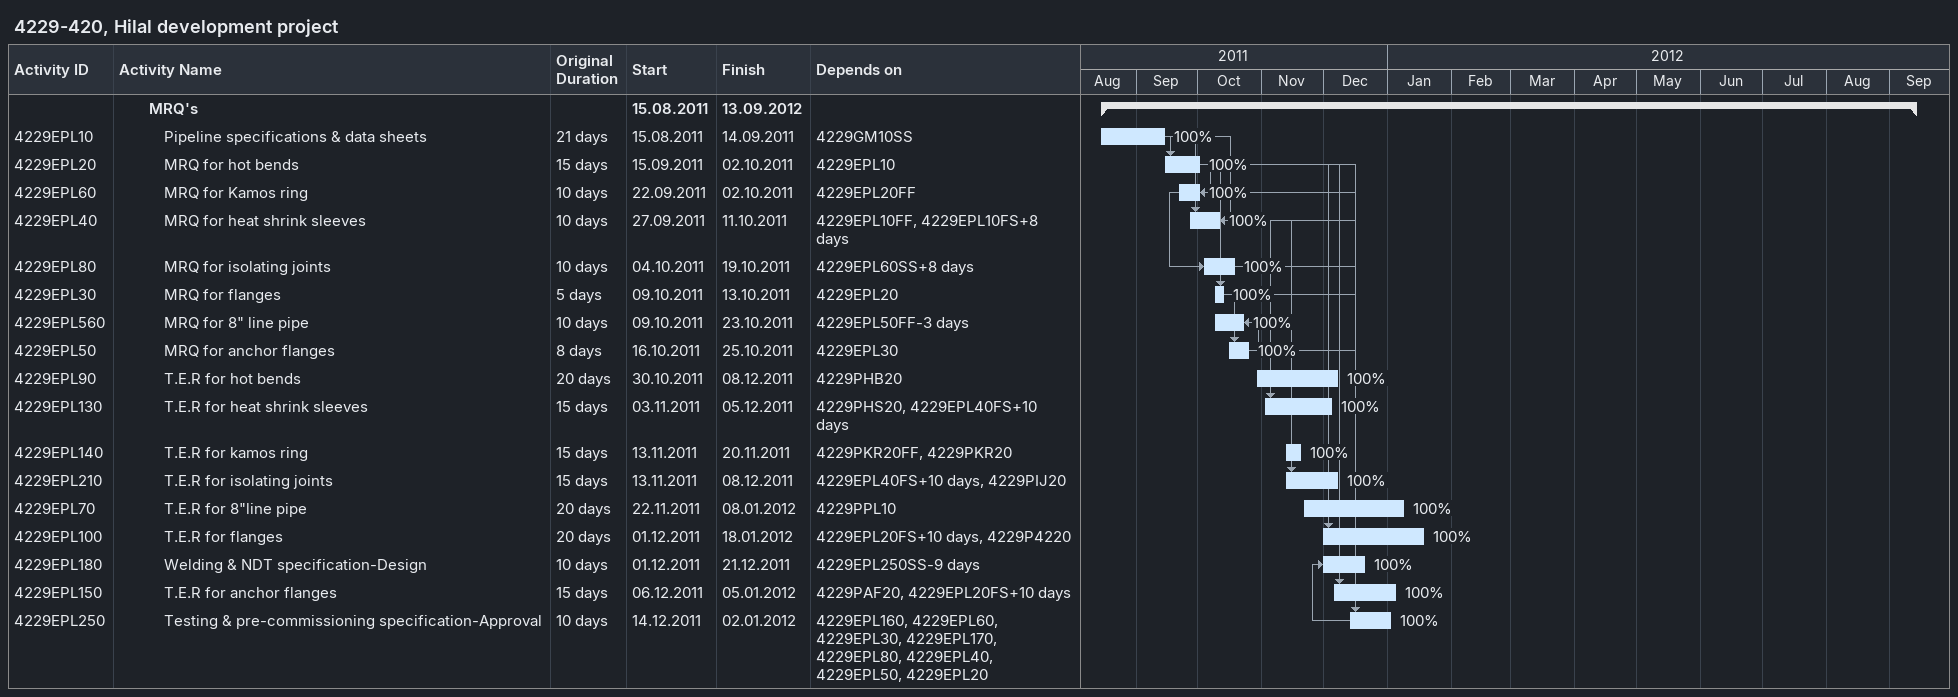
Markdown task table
4229-420, Hilal development project

| ID | Level | Task | Original duration | Start | Finish | Predecessors | % complete |
|---|---|---|---|---|---|---|---|
|  | 3 | **MRQ's** |  | 2011-08-15 | 2012-09-13 |  |  |
| 4229EPL10 | 4 | Pipeline specifications & data sheets | 21d | 2011-08-15 | 2011-09-14 | 4229GM10SS | 100 |
| 4229EPL20 | 4 | MRQ for hot bends | 15d | 2011-09-15 | 2011-10-02 | 4229EPL10 | 100 |
| 4229EPL60 | 4 | MRQ for Kamos ring | 10d | 2011-09-22 | 2011-10-02 | 4229EPL20FF | 100 |
| 4229EPL40 | 4 | MRQ for heat shrink sleeves | 10d | 2011-09-27 | 2011-10-11 | 4229EPL10FF, 4229EPL10FS+8d | 100 |
| 4229EPL80 | 4 | MRQ for isolating joints | 10d | 2011-10-04 | 2011-10-19 | 4229EPL60SS+8d | 100 |
| 4229EPL30 | 4 | MRQ for flanges | 5d | 2011-10-09 | 2011-10-13 | 4229EPL20 | 100 |
| 4229EPL560 | 4 | MRQ for 8" line pipe | 10d | 2011-10-09 | 2011-10-23 | 4229EPL50FF-3d | 100 |
| 4229EPL50 | 4 | MRQ for anchor flanges | 8d | 2011-10-16 | 2011-10-25 | 4229EPL30 | 100 |
| 4229EPL90 | 4 | T.E.R for hot bends | 20d | 2011-10-30 | 2011-12-08 | 4229PHB20 | 100 |
| 4229EPL130 | 4 | T.E.R for heat shrink sleeves | 15d | 2011-11-03 | 2011-12-05 | 4229PHS20, 4229EPL40FS+10d | 100 |
| 4229EPL140 | 4 | T.E.R for kamos ring | 15d | 2011-11-13 | 2011-11-20 | 4229PKR20FF, 4229PKR20 | 100 |
| 4229EPL210 | 4 | T.E.R for isolating joints | 15d | 2011-11-13 | 2011-12-08 | 4229EPL40FS+10d, 4229PIJ20 | 100 |
| 4229EPL70 | 4 | T.E.R for 8"line pipe | 20d | 2011-11-22 | 2012-01-08 | 4229PPL10 | 100 |
| 4229EPL100 | 4 | T.E.R for flanges | 20d | 2011-12-01 | 2012-01-18 | 4229EPL20FS+10d, 4229P4220 | 100 |
| 4229EPL180 | 4 | Welding & NDT specification-Design | 10d | 2011-12-01 | 2011-12-21 | 4229EPL250SS-9d | 100 |
| 4229EPL150 | 4 | T.E.R for anchor flanges | 15d | 2011-12-06 | 2012-01-05 | 4229PAF20, 4229EPL20FS+10d | 100 |
| 4229EPL250 | 4 | Testing & pre-commissioning specification-Approval | 10d | 2011-12-14 | 2012-01-02 | 4229EPL160, 4229EPL60, 4229EPL30, 4229EPL170, 4229EPL80, 4229EPL40, 4229EPL50, 4229EPL20 | 100 |
